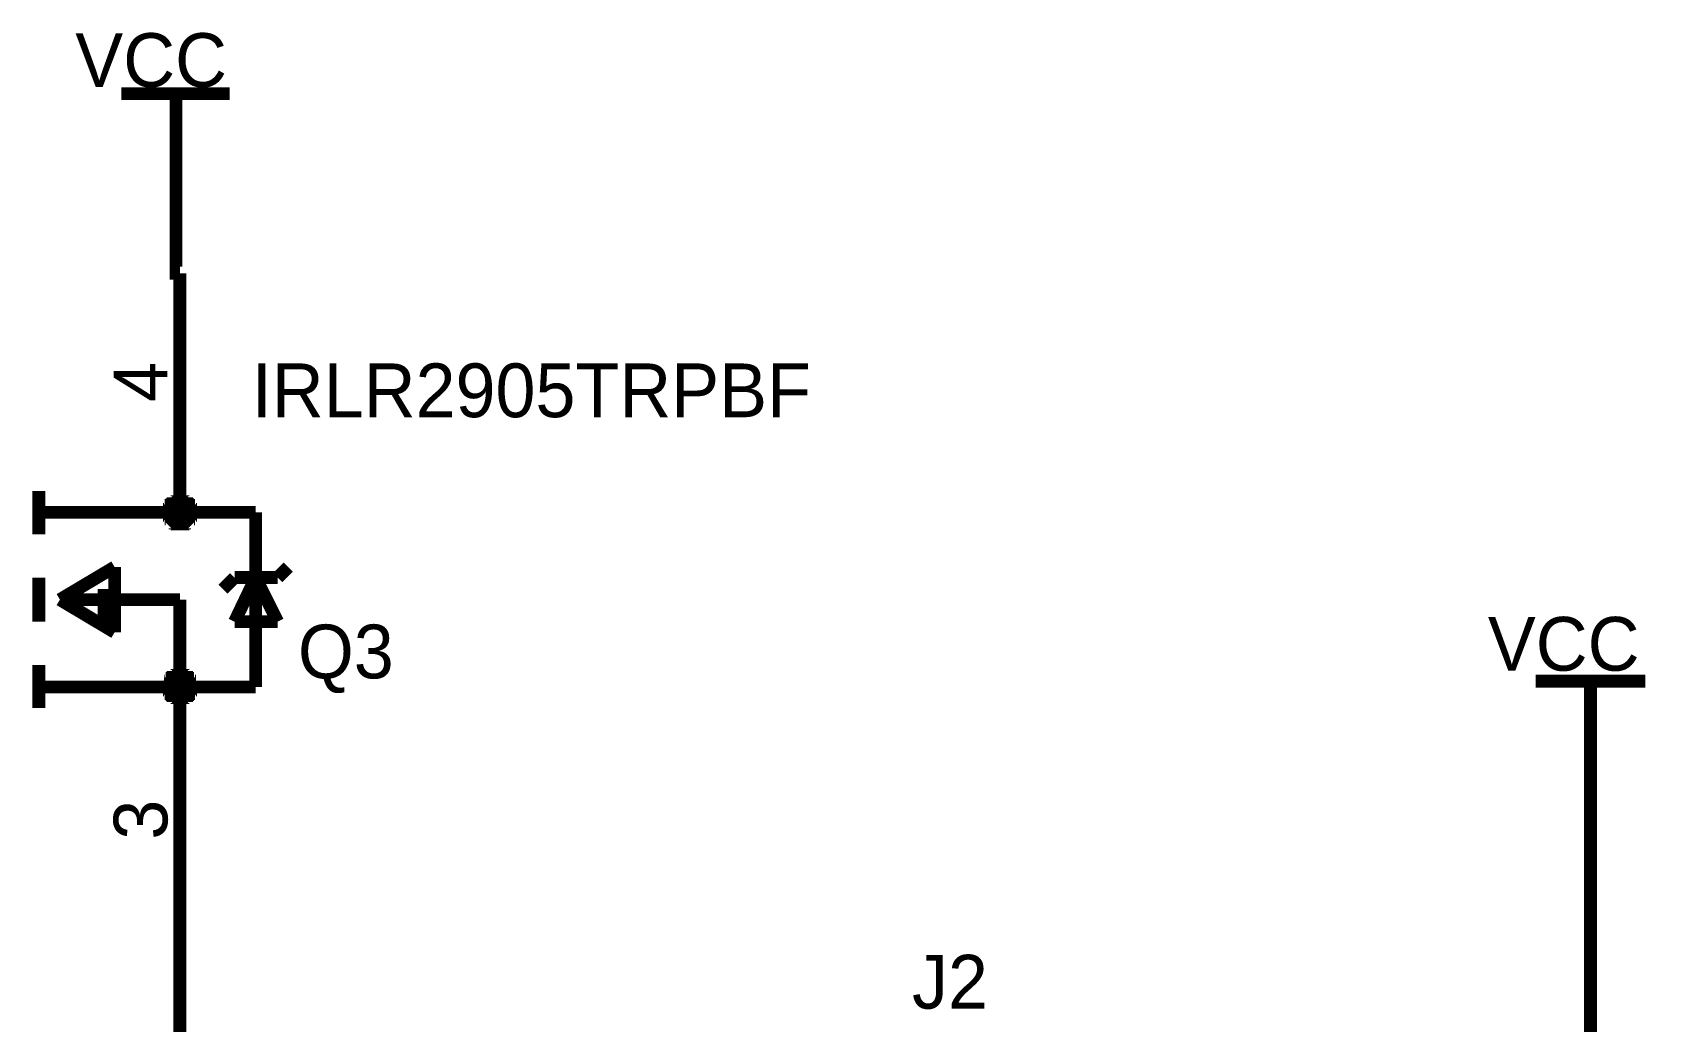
# Model space of a CAD drawing. Header units: millimetres. Extents: x 0 to 800, y 0 to 567.
# Drawn here: x 381.22 to 419.02, y 350.19 to 373.27 of the extents above; entities that cross this region are included whole.
import ezdxf

# ---------------------------------------------------------------- set-up
doc = ezdxf.new("R2010")
doc.units = ezdxf.units.MM
doc.layers.add('Sheet', color=255, linetype='Continuous')

msp = doc.modelspace()

# ---------------------------------------------------------------- linework, layer by layer
at = {"layer": 'Sheet', "const_width": 0.3}
for points in [[(383.295, 371.842), (385.826, 371.842)], [(384.572, 369.311), (384.572, 371.842)], [(384.572, 369.311), (384.572, 367.653), (384.662, 367.653)], [(384.662, 362.569), (384.662, 367.653)], [(384.662, 362.076), (384.662, 362.838)], [(381.369, 361.561), (381.369, 362.569)], [(384.415, 362.076), (384.415, 362.098), (384.415, 362.098), (384.415, 362.121), (384.415, 362.121), (384.415, 362.143), (384.438, 362.143), (384.438, 362.166), (384.438, 362.166), (384.438, 362.188), (384.438, 362.188), (384.46, 362.21), (384.46, 362.21), (384.46, 362.233), (384.483, 362.233), (384.483, 362.233), (384.483, 362.255), (384.505, 362.255), (384.505, 362.255), (384.505, 362.278), (384.527, 362.278), (384.527, 362.278), (384.55, 362.3), (384.55, 362.3), (384.572, 362.3), (384.572, 362.3), (384.595, 362.3), (384.595, 362.322), (384.617, 362.322), (384.617, 362.322), (384.639, 362.322), (384.639, 362.322), (384.662, 362.322)], [(384.662, 362.076), (384.662, 362.569)], [(384.662, 362.322), (384.662, 362.322)], [(384.662, 362.322), (384.684, 362.322), (384.684, 362.322), (384.707, 362.322), (384.707, 362.322), (384.729, 362.322), (384.729, 362.3), (384.751, 362.3), (384.751, 362.3), (384.774, 362.3), (384.774, 362.3), (384.796, 362.278), (384.796, 362.278), (384.819, 362.278), (384.819, 362.255), (384.819, 362.255), (384.841, 362.255), (384.841, 362.233), (384.841, 362.233), (384.863, 362.233), (384.863, 362.21), (384.863, 362.21), (384.886, 362.188), (384.886, 362.188), (384.886, 362.166), (384.886, 362.166), (384.886, 362.143), (384.908, 362.143), (384.908, 362.121), (384.908, 362.121), (384.908, 362.098), (384.908, 362.098), (384.908, 362.076)], [(381.369, 362.076), (384.662, 362.076)], [(384.662, 361.807), (384.639, 361.807), (384.639, 361.807), (384.617, 361.807), (384.617, 361.807), (384.595, 361.807), (384.595, 361.83), (384.572, 361.83), (384.572, 361.83), (384.55, 361.83), (384.55, 361.852), (384.527, 361.852), (384.527, 361.852), (384.505, 361.874), (384.505, 361.874), (384.505, 361.874), (384.483, 361.897), (384.483, 361.897), (384.483, 361.919), (384.46, 361.919), (384.46, 361.942), (384.46, 361.942), (384.438, 361.964), (384.438, 361.964), (384.438, 361.986), (384.438, 361.986), (384.438, 362.009), (384.415, 362.009), (384.415, 362.031), (384.415, 362.031), (384.415, 362.054), (384.415, 362.054), (384.415, 362.076)], [(384.415, 362.076), (384.415, 362.076)], [(386.431, 362.076), (384.662, 362.076)], [(384.908, 362.076), (384.908, 362.054), (384.908, 362.054), (384.908, 362.031), (384.908, 362.031), (384.908, 362.009), (384.886, 362.009), (384.886, 361.986), (384.886, 361.986), (384.886, 361.964), (384.886, 361.964), (384.863, 361.942), (384.863, 361.942), (384.863, 361.919), (384.841, 361.919), (384.841, 361.897), (384.841, 361.897), (384.819, 361.874), (384.819, 361.874), (384.819, 361.874), (384.796, 361.852), (384.796, 361.852), (384.774, 361.852), (384.774, 361.83), (384.751, 361.83), (384.751, 361.83), (384.729, 361.83), (384.729, 361.807), (384.707, 361.807), (384.707, 361.807), (384.684, 361.807), (384.684, 361.807), (384.662, 361.807)], [(384.908, 362.076), (384.908, 362.076), (384.908, 362.076), (384.908, 362.076), (384.908, 362.076), (384.908, 362.076), (384.908, 362.076), (384.908, 362.076), (384.908, 362.076), (384.908, 362.076), (384.908, 362.076), (384.908, 362.076), (384.908, 362.076), (384.908, 362.076), (384.908, 362.076), (384.908, 362.076), (384.908, 362.076), (384.908, 362.076), (384.908, 362.076), (384.908, 362.076), (384.908, 362.076), (384.908, 362.076), (384.908, 362.076), (384.908, 362.076), (384.908, 362.076), (384.908, 362.076), (384.908, 362.076), (384.908, 362.076), (384.908, 362.076), (384.908, 362.076), (384.908, 362.076), (384.908, 362.076), (384.908, 362.076)], [(384.908, 362.076), (384.908, 362.076)], [(386.431, 357.999), (386.431, 362.076)], [(381.369, 360.553), (381.369, 359.523)], [(381.862, 360.038), (383.139, 360.799)], [(383.139, 360.799), (383.139, 359.276)], [(385.938, 360.553), (385.67, 360.284)], [(386.431, 360.553), (385.938, 359.523)], [(386.431, 360.553), (385.938, 360.553)], [(386.946, 359.523), (386.431, 360.553)], [(386.431, 360.553), (386.946, 360.553)], [(386.946, 360.553), (387.193, 360.799)], [(382.892, 360.284), (382.892, 359.523)], [(381.862, 360.038), (383.139, 359.276)], [(382.131, 360.038), (384.662, 360.038)], [(384.662, 360.038), (384.662, 357.507)], [(384.662, 360.038), (384.662, 358.515)], [(385.938, 359.523), (386.946, 359.523)], [(381.369, 358.515), (381.369, 357.507)], [(384.415, 357.999), (384.415, 358.022), (384.415, 358.022), (384.415, 358.044), (384.415, 358.067), (384.415, 358.067), (384.438, 358.089), (384.438, 358.089), (384.438, 358.111), (384.438, 358.111), (384.438, 358.134), (384.46, 358.134), (384.46, 358.156), (384.46, 358.156), (384.483, 358.179), (384.483, 358.179), (384.483, 358.201), (384.505, 358.201), (384.505, 358.201), (384.505, 358.223), (384.527, 358.223), (384.527, 358.223), (384.55, 358.246), (384.55, 358.246), (384.572, 358.246), (384.572, 358.246), (384.595, 358.246), (384.595, 358.268), (384.617, 358.268), (384.617, 358.268), (384.639, 358.268), (384.639, 358.268), (384.662, 358.268)], [(384.662, 358.268), (384.662, 358.268)], [(384.662, 358.268), (384.684, 358.268), (384.684, 358.268), (384.707, 358.268), (384.707, 358.268), (384.729, 358.268), (384.729, 358.246), (384.751, 358.246), (384.751, 358.246), (384.774, 358.246), (384.774, 358.246), (384.796, 358.223), (384.796, 358.223), (384.819, 358.223), (384.819, 358.201), (384.819, 358.201), (384.841, 358.201), (384.841, 358.179), (384.841, 358.179), (384.863, 358.156), (384.863, 358.156), (384.863, 358.134), (384.886, 358.134), (384.886, 358.111), (384.886, 358.111), (384.886, 358.089), (384.886, 358.089), (384.908, 358.067), (384.908, 358.067), (384.908, 358.044), (384.908, 358.022), (384.908, 358.022), (384.908, 357.999)], [(381.369, 357.999), (384.662, 357.999)], [(384.662, 357.753), (384.639, 357.753), (384.639, 357.753), (384.617, 357.753), (384.617, 357.753), (384.595, 357.753), (384.595, 357.775), (384.572, 357.775), (384.572, 357.775), (384.55, 357.775), (384.55, 357.775), (384.527, 357.798), (384.527, 357.798), (384.505, 357.798), (384.505, 357.82), (384.505, 357.82), (384.483, 357.82), (384.483, 357.843), (384.483, 357.843), (384.46, 357.843), (384.46, 357.865), (384.46, 357.865), (384.438, 357.887), (384.438, 357.887), (384.438, 357.91), (384.438, 357.91), (384.438, 357.932), (384.415, 357.932), (384.415, 357.955), (384.415, 357.955), (384.415, 357.977), (384.415, 357.977), (384.415, 357.999)], [(384.415, 357.999), (384.415, 357.999)], [(384.662, 357.999), (386.431, 357.999)], [(384.908, 357.999), (384.908, 357.977), (384.908, 357.977), (384.908, 357.955), (384.908, 357.955), (384.908, 357.932), (384.886, 357.932), (384.886, 357.91), (384.886, 357.91), (384.886, 357.887), (384.886, 357.887), (384.863, 357.865), (384.863, 357.865), (384.863, 357.843), (384.841, 357.843), (384.841, 357.843), (384.841, 357.82), (384.819, 357.82), (384.819, 357.82), (384.819, 357.798), (384.796, 357.798), (384.796, 357.798), (384.774, 357.775), (384.774, 357.775), (384.751, 357.775), (384.751, 357.775), (384.729, 357.775), (384.729, 357.753), (384.707, 357.753), (384.707, 357.753), (384.684, 357.753), (384.684, 357.753), (384.662, 357.753)], [(384.908, 357.999), (384.908, 357.999), (384.908, 357.999), (384.908, 357.999), (384.908, 357.999), (384.908, 357.999), (384.908, 357.999), (384.908, 357.999), (384.908, 357.999), (384.908, 357.999), (384.908, 357.999), (384.908, 357.999), (384.908, 357.999), (384.908, 357.999), (384.908, 357.999), (384.908, 357.999), (384.908, 357.999), (384.908, 357.999), (384.908, 357.999), (384.908, 357.999), (384.908, 357.999), (384.908, 357.999), (384.908, 357.999), (384.908, 357.999), (384.908, 357.999), (384.908, 357.999), (384.908, 357.999), (384.908, 357.999), (384.908, 357.999), (384.908, 357.999), (384.908, 357.999), (384.908, 357.999), (384.908, 357.999)], [(384.908, 357.999), (384.908, 357.999)], [(416.312, 358.134), (418.865, 358.134)], [(417.589, 355.58), (417.589, 358.134)], [(384.662, 357.507), (384.662, 352.422)], [(417.589, 355.58), (417.589, 353.049)], [(417.589, 350.518), (417.589, 353.049)], [(384.662, 352.422), (384.662, 337.639), (384.819, 337.639), (393.196, 337.639), (404.373, 337.639), (404.373, 338.647)], [(417.589, 350.518), (417.589, 349.242)]]:
    msp.add_lwpolyline(points, dxfattribs=at)

# ---------------------------------------------------------------- texts
at = {"layer": 'Sheet'}
for s, height, p in [('VCC', 1.2543, (382.22, 371.999)), ('IRLR2905TRPBF', 1.25433, (386.342, 364.294)), ('Q3', 1.2543, (387.417, 358.201)), ('VCC', 1.2543, (415.192, 358.38)), ('J2', 1.2543, (401.752, 350.496))]:
    msp.add_text(s, height=height, dxfattribs=at).set_placement(p)
for s, p in [('4', (384.371, 364.652)), ('3', (384.371, 354.438))]:
    msp.add_text(s, height=1.254, rotation=90, dxfattribs=at).set_placement(p)

doc.saveas('drawing.dxf')
